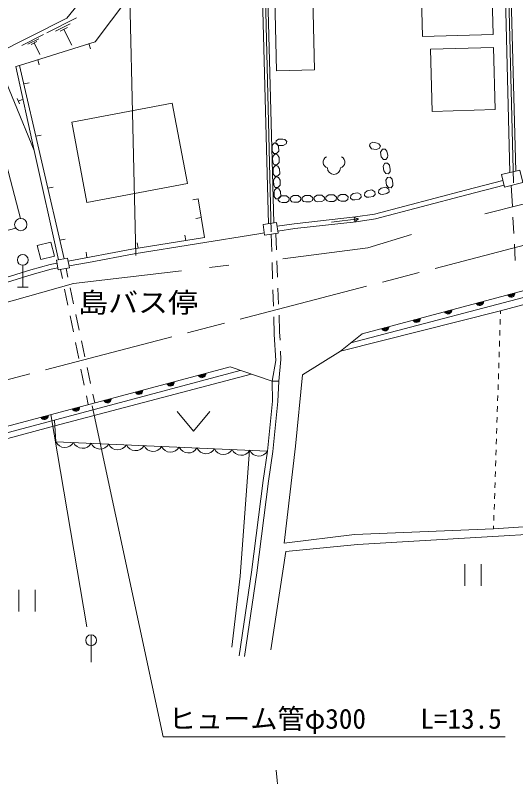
# Model space of a CAD drawing. Units: millimetres, scale not verified. Extents: x 40000 to 680000, y 20000 to 380000.
# Drawn here: x 381132 to 427147, y 248432 to 318394 of the extents above; entities that cross this region are included whole.
import ezdxf
from ezdxf.enums import TextEntityAlignment as Align

# ---------------------------------------------------------------- set-up
doc = ezdxf.new("R2010")
doc.units = ezdxf.units.MM
doc.header["$LTSCALE"] = 1000
doc.linetypes.add('CHAIN', pattern=[18.5, 12, -1.5, 3.5, -1.5])
for name, color, linetype, lineweight in [('M-BGD', 7, 'Continuous', 13), ('M-BMK', 2, 'CHAIN', 13), ('M-STR-HTXT', 7, 'Continuous', 13), ('M-STR-STRC', 7, 'Continuous', 13), ('M-STR-STRD', 7, 'Continuous', 13)]:
    doc.layers.add(name, color=color, linetype=linetype, lineweight=lineweight)
doc.layers.add('M-BGD-HTXT', color=7, linetype='Continuous')
doc.styles.add('ＭＳ ゴシック', font='')
doc.styles.get('ＭＳ ゴシック').set_extended_font_data('MS Gothic')

msp = doc.modelspace()

# ---------------------------------------------------------------- linework, layer by layer
at = {"layer": 'M-BGD'}
for p, q in [((404895, 299314), (404207, 325468)), ((426614, 303952), (426049, 325353)), ((427146, 304081), (426581, 325482)), ((404406, 299243), (403731, 324872)), ((385874, 318136), (390547, 324004)), ((418397, 323442), (418581, 316444)), ((425079, 316616), (424894, 323614)), ((388482, 315964), (393650, 322845)), ((405160, 313289), (404901, 323085)), ((408400, 323178), (408659, 313381)), ((384052, 316775), (386777, 318141)), ((384824, 316935), (386187, 317618)), ((385256, 316924), (385937, 317266)), ((385597, 317095), (386325, 315642)), ((381730, 315611), (383722, 316610)), ((418581, 316444), (425079, 316616)), ((381533, 313786), (388482, 315964)), ((382295, 315728), (383291, 316227)), ((382610, 315720), (383108, 315970)), ((382859, 315845), (383392, 314783)), ((387905, 315783), (388044, 315303)), ((425111, 315417), (419313, 315263)), ((419464, 309565), (419313, 315263)), ((425261, 309719), (425111, 315417)), ((383204, 314310), (383342, 313830)), ((385628, 296023), (381533, 313786)), ((408659, 313381), (405160, 313289)), ((381926, 312080), (382416, 312181)), ((381533, 310251), (381324, 310758)), ((381429, 310505), (381766, 310644)), ((395570, 310309), (386332, 308575)), ((395570, 310309), (396954, 302938)), ((425261, 309719), (419464, 309565)), ((387715, 301204), (386332, 308575)), ((379452, 307955), (381625, 299722)), ((383033, 307279), (383523, 307380)), ((404786, 306502), (404740, 306312)), ((404953, 306671), (404786, 306502)), ((405186, 306616), (404953, 306671)), ((405114, 306868), (405094, 306625)), ((405094, 306625), (405330, 306416)), ((405325, 307010), (405114, 306868)), ((405346, 306366), (405186, 306616)), ((405731, 307023), (405325, 307010)), ((405920, 306975), (405731, 307023)), ((405777, 306417), (406029, 306573)), ((406087, 306805), (405920, 306975)), ((406029, 306573), (406087, 306805)), ((413760, 306621), (413693, 306386)), ((413996, 306718), (413760, 306621)), ((414396, 306649), (413996, 306718)), ((414572, 306565), (414396, 306649)), ((414702, 306365), (414572, 306565)), ((385107, 295920), (382877, 305953)), ((404740, 306312), (404758, 305907)), ((404758, 305907), (404903, 305697)), ((405146, 305680), (405352, 305919)), ((405330, 306416), (405777, 306417)), ((405352, 305919), (405346, 306366)), ((413693, 306386), (413883, 306135)), ((413883, 306135), (414321, 306046)), ((414321, 306046), (414598, 306149)), ((414598, 306149), (414702, 306365)), ((414884, 306081), (414713, 305817)), ((414713, 305817), (414781, 305375)), ((415127, 306099), (414884, 306081)), ((415300, 305911), (415127, 306099)), ((415373, 305511), (415300, 305911)), ((404832, 305460), (404787, 305271)), ((404787, 305271), (404805, 304865)), ((404999, 305629), (404832, 305460)), ((404903, 305697), (405146, 305680)), ((405233, 305574), (404999, 305629)), ((405392, 305325), (405233, 305574)), ((405398, 304878), (405392, 305325)), ((414781, 305375), (414973, 305150)), ((414973, 305150), (415212, 305127)), ((415212, 305127), (415354, 305317)), ((415354, 305317), (415373, 305511)), ((404805, 304865), (404949, 304655)), ((404878, 304419), (404833, 304229)), ((405046, 304588), (404878, 304419)), ((404949, 304655), (405193, 304639)), ((405279, 304532), (405046, 304588)), ((405193, 304639), (405398, 304878)), ((405438, 304283), (405279, 304532)), ((415122, 304791), (414951, 304526)), ((414951, 304526), (415019, 304085)), ((415365, 304809), (415122, 304791)), ((415537, 304620), (415365, 304809)), ((415611, 304221), (415537, 304620)), ((404833, 304229), (404851, 303823)), ((404851, 303823), (404996, 303613)), ((405239, 303597), (405445, 303836)), ((405445, 303836), (405438, 304283)), ((415019, 304085), (415211, 303859)), ((415211, 303859), (415450, 303837)), ((415450, 303837), (415592, 304027)), ((415592, 304027), (415611, 304221)), ((387715, 301204), (396954, 302938)), ((404925, 303377), (404880, 303187)), ((404880, 303187), (404897, 302782)), ((405092, 303546), (404925, 303377)), ((404996, 303613), (405239, 303597)), ((405325, 303491), (405092, 303546)), ((405485, 303241), (405325, 303491)), ((405491, 302794), (405485, 303241)), ((415360, 303501), (415189, 303236)), ((415189, 303236), (415257, 302794)), ((415603, 303518), (415360, 303501)), ((415775, 303330), (415603, 303518)), ((415849, 302931), (415775, 303330)), ((384134, 302504), (384624, 302605)), ((404897, 302782), (405042, 302572)), ((404971, 302335), (404926, 302146)), ((405139, 302504), (404971, 302335)), ((405042, 302572), (405286, 302555)), ((405372, 302449), (405139, 302504)), ((405286, 302555), (405491, 302794)), ((405531, 302200), (405372, 302449)), ((413482, 302268), (413259, 302073)), ((413923, 302340), (413482, 302268)), ((414190, 302172), (413923, 302340)), ((414543, 302323), (414522, 302084)), ((414766, 302517), (414543, 302323)), ((415207, 302589), (414766, 302517)), ((415474, 302421), (415207, 302589)), ((415257, 302794), (415449, 302569)), ((415449, 302569), (415687, 302546)), ((415494, 302178), (415474, 302421)), ((415687, 302546), (415830, 302737)), ((415830, 302737), (415849, 302931)), ((426833, 300845), (426731, 302765)), ((404926, 302146), (404944, 301740)), ((404944, 301740), (405089, 301530)), ((405366, 301644), (405306, 301412)), ((405332, 301514), (405537, 301753)), ((405619, 301798), (405366, 301644)), ((405537, 301753), (405531, 302200)), ((406066, 301794), (405619, 301798)), ((406300, 301583), (406066, 301794)), ((406279, 301340), (406300, 301583)), ((406454, 301668), (406394, 301436)), ((406707, 301822), (406454, 301668)), ((407154, 301818), (406707, 301822)), ((407388, 301607), (407154, 301818)), ((407367, 301364), (407388, 301607)), ((407542, 301692), (407482, 301460)), ((407795, 301846), (407542, 301692)), ((408242, 301842), (407795, 301846)), ((408476, 301631), (408242, 301842)), ((408455, 301388), (408476, 301631)), ((408630, 301716), (408570, 301484)), ((408883, 301869), (408630, 301716)), ((409330, 301865), (408883, 301869)), ((409565, 301655), (409330, 301865)), ((409543, 301412), (409565, 301655)), ((409719, 301739), (409658, 301508)), ((409971, 301893), (409719, 301739)), ((410418, 301889), (409971, 301893)), ((410653, 301678), (410418, 301889)), ((410631, 301435), (410653, 301678)), ((410807, 301763), (410746, 301531)), ((411059, 301917), (410807, 301763)), ((411506, 301913), (411059, 301917)), ((411741, 301702), (411506, 301913)), ((411719, 301459), (411741, 301702)), ((411974, 301824), (411954, 301585)), ((411954, 301585), (412146, 301444)), ((412198, 302018), (411974, 301824)), ((412639, 302090), (412198, 302018)), ((412905, 301922), (412639, 302090)), ((412739, 301505), (412925, 301679)), ((412925, 301679), (412905, 301922)), ((413259, 302073), (413238, 301835)), ((413238, 301835), (413430, 301694)), ((413430, 301694), (413624, 301677)), ((413624, 301677), (414023, 301754)), ((414023, 301754), (414209, 301928)), ((414209, 301928), (414190, 302172)), ((414522, 302084), (414714, 301944)), ((414714, 301944), (414909, 301927)), ((414909, 301927), (415307, 302004)), ((415307, 302004), (415494, 302178)), ((397961, 301528), (397468, 301448)), ((398536, 297974), (397961, 301528)), ((405089, 301530), (405332, 301514)), ((405306, 301412), (405471, 301241)), ((405471, 301241), (405660, 301192)), ((405660, 301192), (406065, 301200)), ((406065, 301200), (406279, 301340)), ((406394, 301436), (406559, 301265)), ((406559, 301265), (406748, 301215)), ((406748, 301215), (407154, 301224)), ((407154, 301224), (407367, 301364)), ((407482, 301460), (407647, 301289)), ((407647, 301289), (407836, 301239)), ((407836, 301239), (408242, 301248)), ((408242, 301248), (408455, 301388)), ((408570, 301484), (408735, 301312)), ((408735, 301312), (408924, 301263)), ((408924, 301263), (409330, 301272)), ((409330, 301272), (409543, 301412)), ((409658, 301508), (409823, 301336)), ((409823, 301336), (410012, 301287)), ((410012, 301287), (410418, 301296)), ((410418, 301296), (410631, 301435)), ((410746, 301531), (410911, 301360)), ((410911, 301360), (411100, 301311)), ((411100, 301311), (411506, 301319)), ((411506, 301319), (411719, 301459)), ((412146, 301444), (412340, 301427)), ((412340, 301427), (412739, 301505)), ((398241, 299800), (397747, 299720)), ((410212, 299386), (412695, 299679)), ((412300, 299821), (412695, 299679)), ((412344, 299448), (412300, 299821)), ((412695, 299679), (412344, 299448)), ((426964, 298348), (426885, 299846)), ((378969, 298266), (381192, 298817)), ((396728, 298188), (396808, 297695)), ((404664, 298286), (404712, 296677)), ((405092, 298348), (405151, 296832)), ((385235, 297730), (385724, 297831)), ((392346, 297480), (392426, 296986)), ((427096, 295852), (427017, 297350)), ((387647, 296621), (387727, 296127)), ((381829, 295418), (381829, 293418)), ((404742, 295678), (404787, 294178)), ((405189, 295833), (405247, 294334)), ((385302, 295039), (385471, 294218)), ((385971, 294336), (385800, 295138)), ((381329, 293418), (382329, 293418)), ((385671, 293238), (385972, 291768)), ((386493, 291891), (386180, 293358)), ((404817, 293179), (404862, 291680)), ((405286, 293335), (405343, 291836)), ((425745, 291238), (425737, 290968)), ((386173, 290789), (386474, 289319)), ((387015, 289447), (386702, 290913)), ((404892, 290680), (404941, 289071)), ((405382, 290837), (405440, 289320)), ((425721, 290468), (425705, 289968)), ((404941, 289071), (405084, 286667)), ((405440, 289320), (405473, 288536)), ((425689, 289468), (425673, 288969)), ((386674, 288340), (386975, 286870)), ((387538, 287002), (387224, 288469)), ((425657, 288469), (425641, 287969)), ((405515, 287537), (405548, 286752)), ((425625, 287469), (425609, 286970)), ((405084, 286667), (404760, 284781)), ((405548, 286752), (405376, 284772)), ((425593, 286470), (425577, 285970)), ((387176, 285890), (387477, 284421)), ((388060, 284557), (387747, 286024)), ((400881, 286079), (404760, 284781)), ((425561, 285470), (425545, 284971)), ((404760, 284781), (405376, 284772)), ((425529, 284471), (425513, 283971)), ((387677, 283441), (387845, 282620)), ((388440, 282778), (388269, 283579)), ((425496, 283471), (425480, 282972)), ((396023, 281998), (397523, 280198)), ((397523, 280198), (399023, 281998)), ((425464, 282472), (425448, 281972)), ((425432, 281472), (425416, 280973)), ((384751, 281189), (384872, 279216)), ((425400, 280473), (425384, 279973)), ((384872, 279216), (404315, 278360)), ((425368, 279473), (425352, 278974)), ((425336, 278474), (425320, 277974)), ((425304, 277474), (425288, 276975)), ((425272, 276475), (425256, 275975)), ((425240, 275476), (425224, 274976)), ((425208, 274476), (425192, 273976)), ((425176, 273477), (425160, 272977)), ((425144, 272477), (425128, 271977)), ((425112, 271478), (425103, 271207)), ((422458, 267971), (422458, 265971)), ((423958, 267971), (423958, 265971)), ((381469, 265617), (381469, 263617)), ((382969, 265617), (382969, 263617))]:
    msp.add_line(p, q, dxfattribs=at)
for points in [[(382877, 305953), (379220, 314800), (385874, 318136)], [(381533, 313786), (381182, 313677), (382877, 305953)], [(405199, 299011), (406769, 299232), (412423, 299874), (414174, 300119), (422525, 302333), (425963, 303207)], [(405263, 298568), (406825, 298787), (412479, 299429), (414263, 299679), (422637, 301900), (426068, 302772)], [(386093, 295368), (387882, 295693), (392065, 296477), (403525, 298324), (404032, 298395)], [(398536, 297974), (391866, 296896), (386005, 295807)], [(413028, 289133), (428849, 293361), (437090, 295510), (447578, 297597)], [(411992, 288301), (430900, 293245), (441174, 295867), (447578, 297097)], [(377999, 293603), (382556, 294994), (384338, 295505), (384968, 295619)], [(411030, 287528), (425745, 291238), (441121, 295376), (438909, 272117)], [(378135, 293176), (382683, 294564), (384440, 295068), (385055, 295180)], [(438909, 272117), (425103, 271207), (412314, 270699), (405857, 269887), (406892, 278806), (407552, 285370), (411030, 287528), (413028, 289133)], [(316254, 248844), (320821, 261508), (324192, 269508), (333324, 269883), (337551, 270382), (345667, 271622), (353391, 273415), (363682, 276188), (381252, 280870), (400881, 286079)], [(316817, 248642), (321377, 261291), (324647, 269094), (333351, 269504), (337699, 269936), (345819, 271167), (352378, 272554), (363837, 275611), (381405, 280293), (401822, 285764)], [(361756, 253584), (363932, 275078), (384783, 280661), (402829, 285427)], [(401728, 259542), (402852, 267230), (403940, 275649), (404315, 278360), (404778, 282944), (404760, 284781)], [(402212, 259471), (403337, 267163), (404425, 275584), (404800, 278302), (405268, 282922), (405376, 284772)], [(402682, 278432), (401808, 266855), (401042, 260327)], [(404627, 260095), (406000, 269138), (412600, 269780), (441602, 271493), (441353, 267818)]]:
    msp.add_lwpolyline(points, dxfattribs=at)
for points in [[(426107, 302613), (427801, 303024), (427523, 304172), (425829, 303762)], [(404060, 298199), (405291, 298377), (405150, 299350), (403919, 299172)], [(383149, 297244), (384406, 297557), (384730, 296253), (383473, 295941)], [(385091, 294997), (386125, 295202), (385950, 296087), (384915, 295882)]]:
    msp.add_lwpolyline(points, close=True, dxfattribs=at)
for centre, radius in [((381642, 299157), 564), ((381829, 295918), 500)]:
    msp.add_circle(centre, radius, dxfattribs=at)
for centre, radius, start, end in [((409968, 304892), 536, 116.08703, 255.33416), ((410897, 304892), 536, 284.66584, 63.91297), ((410433, 304373), 600, 180, 360), ((426721, 292848), 354, 203.75697, 6.16215), ((426721, 292848), 283, 205.98101, 3.93811), ((426721, 292848), 212, 209.72733, 0.19178), ((426721, 292848), 142, 217.43906, 352.48005), ((426721, 292848), 100, 227.75672, 342.16239), ((423823, 292074), 354, 203.75697, 6.16215), ((423823, 292074), 283, 205.98101, 3.93811), ((423823, 292074), 212, 209.72733, 0.19178), ((423823, 292074), 142, 217.43906, 352.48005), ((423823, 292074), 100, 227.75672, 342.16239), ((420924, 291299), 354, 203.75697, 6.16215), ((420924, 291299), 283, 205.98101, 3.93811), ((420924, 291299), 212, 209.72733, 0.19178), ((420924, 291299), 142, 217.43906, 352.48005), ((420924, 291299), 100, 227.75672, 342.16239), ((418026, 290525), 354, 203.75697, 6.16215), ((418026, 290525), 283, 205.98101, 3.93811), ((418026, 290525), 212, 209.72733, 0.19178), ((418026, 290525), 142, 217.43906, 352.48005), ((418026, 290525), 100, 227.75672, 342.16239), ((415128, 289750), 354, 203.75697, 6.16215), ((415128, 289750), 283, 205.98101, 3.93811), ((415128, 289750), 212, 209.72733, 0.19178), ((415128, 289750), 142, 217.43906, 352.48005), ((415128, 289750), 100, 227.75672, 342.16239), ((398302, 285450), 354, 203.65751, 6.06269), ((398302, 285450), 283, 205.88155, 3.83865), ((398302, 285450), 212, 209.62788, 0.09233), ((398302, 285450), 142, 217.33961, 352.3806), ((398302, 285450), 100, 227.65727, 342.06294), ((395402, 284681), 354, 203.65751, 6.06269), ((395402, 284681), 283, 205.88155, 3.83865), ((395402, 284681), 212, 209.62788, 0.09233), ((395402, 284681), 142, 217.33961, 352.3806), ((395402, 284681), 100, 227.65727, 342.06294), ((392502, 283912), 354, 203.65751, 6.06269), ((392502, 283912), 283, 205.88155, 3.83865), ((392502, 283912), 212, 209.62788, 0.09233), ((392502, 283912), 142, 217.33961, 352.3806), ((392502, 283912), 100, 227.65727, 342.06294), ((389603, 283142), 354, 203.65751, 6.06269), ((389603, 283142), 283, 205.88155, 3.83865), ((389603, 283142), 212, 209.62788, 0.09233), ((389603, 283142), 142, 217.33961, 352.3806), ((389603, 283142), 100, 227.65727, 342.06294), ((386703, 282373), 354, 203.65751, 6.06269), ((386703, 282373), 283, 205.88155, 3.83865), ((386703, 282373), 212, 209.62788, 0.09233), ((386703, 282373), 142, 217.33961, 352.3806), ((386703, 282373), 100, 227.65727, 342.06294), ((383803, 281603), 354, 203.65751, 6.06269), ((383803, 281603), 283, 205.88155, 3.83865), ((383803, 281603), 212, 209.62788, 0.09233), ((383803, 281603), 142, 217.33961, 352.3806), ((383803, 281603), 100, 227.65727, 342.06294), ((385700, 279587), 908, 204.16093, 330.7961), ((387321, 279516), 908, 204.16093, 330.7961), ((388941, 279445), 908, 204.16093, 330.7961), ((390561, 279373), 908, 204.16093, 330.7961), ((392181, 279302), 908, 204.16093, 330.7961), ((393801, 279231), 908, 204.16093, 330.7961), ((395422, 279159), 908, 204.16093, 330.7961), ((397042, 279088), 908, 204.16093, 330.7961), ((398662, 279017), 908, 204.16093, 330.7961), ((400282, 278945), 908, 204.16093, 330.7961), ((401902, 278874), 908, 204.16093, 330.7961), ((403522, 278803), 908, 204.16093, 330.7961)]:
    msp.add_arc(centre, radius, start, end, dxfattribs=at)
at = {"layer": 'M-BMK'}
msp.add_line((366010, 281169), (432085, 298344), dxfattribs=at)
at = {"layer": 'M-STR-HTXT'}
for p, q in [((426929, 302986), (425951, 343000)), ((404675, 298501), (403715, 336371)), ((388211, 282503), (394723, 252096)), ((394723, 252096), (426173, 252096)), ((405112, 249053), (406030, 240100))]:
    msp.add_line(p, q, dxfattribs=at)
at = {"layer": 'M-STR-STRC'}
for p, q in [((392228, 296308), (391514, 326702)), ((384399, 281705), (387715, 262222)), ((388108, 261476), (388108, 258976))]:
    msp.add_line(p, q, dxfattribs=at)
msp.add_circle((388108, 260976), 500, dxfattribs=at)
at = {"layer": 'M-STR-STRD'}
for p, q in [((413552, 297027), (417569, 298251)), ((405744, 296008), (413552, 297027)), ((398990, 295218), (400778, 295427)), ((386476, 293754), (396408, 294916))]:
    msp.add_line(p, q, dxfattribs=at)
for points in [[(424307, 300148), (434492, 302735), (445854, 305339), (452400, 306400), (467258, 308657), (474393, 309611), (482384, 310360), (496404, 311582), (504805, 312358), (512724, 312616), (518753, 312349)], [(326597, 277844), (333072, 278129), (339386, 278860), (347377, 280278), (352247, 281634), (359310, 284194), (369263, 288590), (376808, 291025), (386476, 293754)]]:
    msp.add_lwpolyline(points, dxfattribs=at)

# ---------------------------------------------------------------- texts
at = {"layer": 'M-BGD-HTXT', "style": 'ＭＳ ゴシック', "width": 1.1}
msp.add_text('島バス停', height=1833, dxfattribs=at).set_placement((392424, 290529), align=Align.BOTTOM_CENTER)
at = {"layer": 'M-STR-HTXT', "style": 'ＭＳ ゴシック'}
msp.add_text('ヒューム管φ300\u3000\u3000L=13.5', height=1833, dxfattribs=at).set_placement((410548, 252296), align=Align.BOTTOM_CENTER)

doc.saveas('drawing.dxf')
